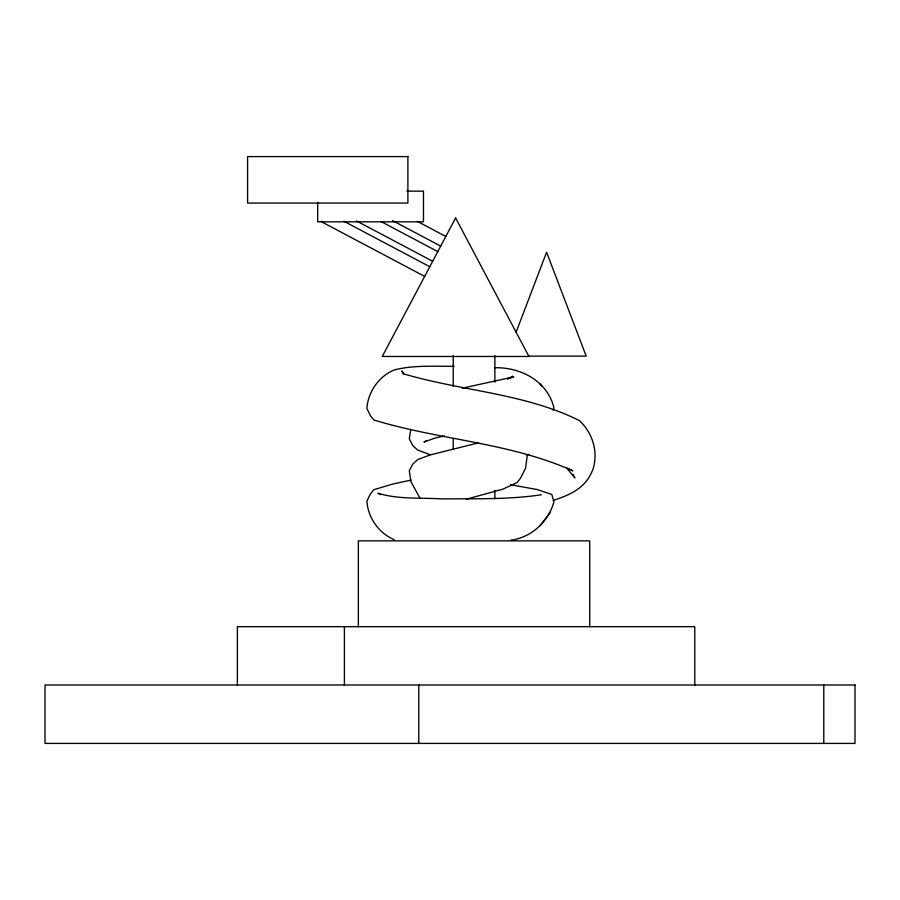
<?xml version="1.0" encoding="UTF-8"?>
<svg xmlns="http://www.w3.org/2000/svg" width="900" height="900" viewBox="0 0 900 900"><rect width="100%" height="100%" fill="white"/><g stroke="black" fill="none" stroke-linecap="round" stroke-linejoin="round"><path stroke-width="1.35" d="M527.366 454.815L525.555 468.191L520.616 477.979L517.219 482.479L503.055 489.105L466.425 499.174M410.782 429.244L409.275 438.761L412.695 445.444L417.6 450.022L430.043 454.68M553.23 410.287L553.939 407.846C547.403 380.891 520.594 367.043 494.426 367.74M510.694 540.202C531.248 537.66 548.663 521.629 553.928 501.795L551.835 494.471L537.278 489.566L510.683 484.751M516.105 332.213L546.592 252.236L586.204 356.119L528.761 356.119M321.817 221.107L321.469 221.76L424.654 276.39M539.876 525.87L550.249 512.381M426.229 440.764L423.956 442.024L435.42 437.951L444.499 435.983M512.854 376.189L507.353 378.945L513.731 376.875L462.24 388.192M553.309 500.377C571.613 494.404 586.575 487.519 593.325 468.191C598.185 450.9 592.425 432.619 579.296 420.525C524.565 393.289 462.037 391.106 404.123 374.006L401.794 370.924L403.481 374.377M526.399 455.096L529.065 454.376M478.114 442.957L430.065 454.961L417.611 459.608L412.695 464.186L409.275 470.88L410.996 481.748L419.985 498.195M410.963 480.127L393.165 483.941L373.793 489.69L370.294 494.179L366.919 501.086C367.864 517.646 378.866 533.295 394.2 539.663M541.361 494.786C508.399 499.702 474.907 498.611 441.675 498.881C420.446 497.576 398.475 499.534 377.887 493.234L380.34 494.55M406.777 191.149L423.484 191.149L423.484 221.828L317.678 221.828L317.678 202.309M454.118 366.244C434.16 366.548 413.685 364.928 394.2 369.979C378.866 376.346 367.864 391.995 366.919 408.555L370.294 415.474L373.804 419.951C439.279 440.1 509.906 442.474 572.85 470.869L566.64 467.944L574.875 477.979L573.019 474.3M417.454 221.434L445.804 236.453M392.625 220.657L440.685 246.116M381.262 221.67L437.782 251.606M356.479 220.928L432.664 261.27M343.789 221.197L429.772 266.726M539.876 383.771L541.778 386.246M823.781 685.001L823.781 743.411M694.778 685.215L694.778 626.681L237.375 626.681L237.375 685.215M589.725 626.681L589.725 540.866L358.358 540.866L358.358 626.681M494.865 355.511L494.865 382.196M494.865 490.32L494.865 498.746M453.218 355.511L453.218 386.404M453.218 438.356L453.218 449.595M418.781 685.001L418.781 743.411M344.396 626.681L344.396 685.215M455.603 217.958L382.252 356.468L528.952 356.468L455.603 217.958M407.891 156.589L247.59 156.589L247.59 203.062L407.891 203.062L407.891 156.589M855 685.001L45 685.001L45 743.411L855 743.411L855 685.001"/></g></svg>
